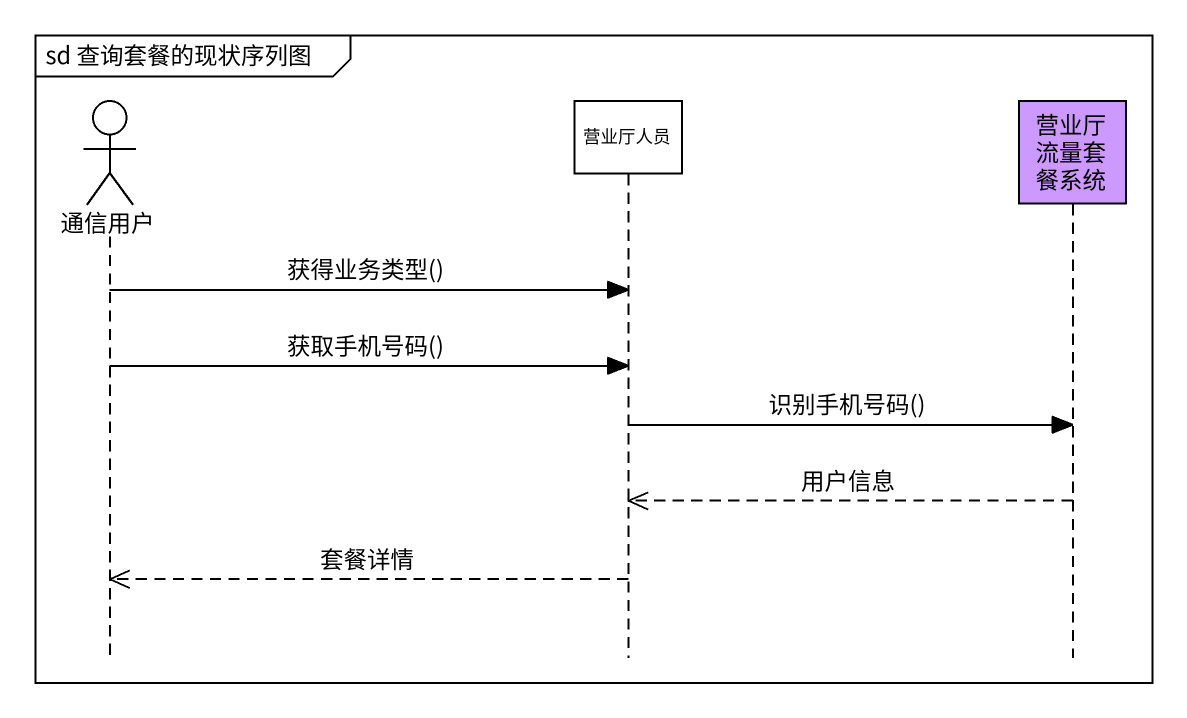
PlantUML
@startuml
mainframe sd 查询套餐的现状序列图
hide footbox
actor 通信用户
participant 营业厅人员
participant 营业厅流量套餐系统 #CC99FF

通信用户 -> 营业厅人员 : 获得业务类型()
通信用户 -> 营业厅人员 : 获取手机号码()
营业厅人员 -> 营业厅流量套餐系统 : 识别手机号码()
营业厅流量套餐系统 -->> 营业厅人员 : 用户信息
营业厅人员 -->> 通信用户 : 套餐详情
@enduml
